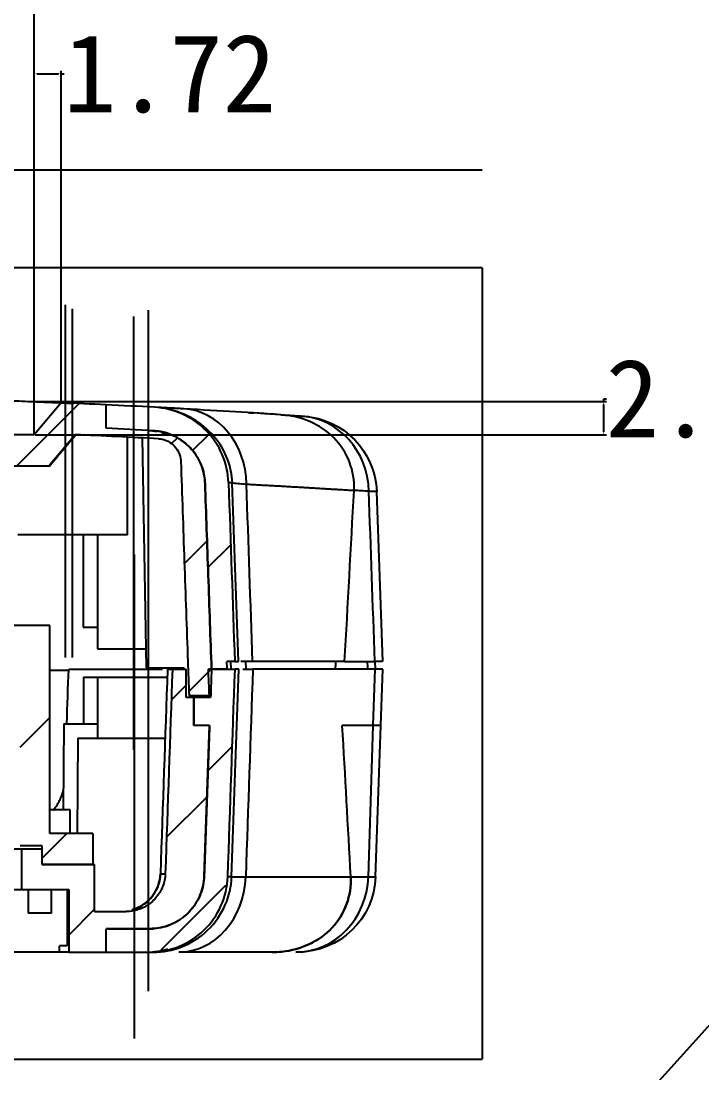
# Model space of a CAD drawing. Header units: inches. Extents: x -850 to 339, y -315 to 884.
# Drawn here: x -531.7 to -488.2, y 346.4 to 413.7 of the extents above; entities that cross this region are included whole.
import ezdxf
from ezdxf.lldxf.tags import DXFTag

# ---------------------------------------------------------------- set-up
doc = ezdxf.new("R2010")
doc.units = ezdxf.units.IN
doc.header["$MEASUREMENT"] = 0
doc.layers.add('1', color=7, linetype='Continuous', true_color=0xffffff)
doc.layers.add('200', color=7, linetype='Continuous', true_color=0xffffff)
tags = doc.linetypes.add('CENTER', pattern=[2, 1.25, -0.25, 0.25, -0.25]).pattern_tags.tags
tags[10:11] = [DXFTag(74, 4), DXFTag(75, 0), DXFTag(340, '0'), DXFTag(46, 0.0), DXFTag(50, 0.0), DXFTag(44, 0.0), DXFTag(45, 0.0)]
tags[8:9] = [DXFTag(74, 4), DXFTag(75, 0), DXFTag(340, '0'), DXFTag(46, 0.0), DXFTag(50, 0.0), DXFTag(44, 0.0), DXFTag(45, 0.0)]
tags[6:7] = [DXFTag(74, 4), DXFTag(75, 0), DXFTag(340, '0'), DXFTag(46, 0.0), DXFTag(50, 0.0), DXFTag(44, 0.0), DXFTag(45, 0.0)]
tags[4:5] = [DXFTag(74, 4), DXFTag(75, 0), DXFTag(340, '0'), DXFTag(46, 0.0), DXFTag(50, 0.0), DXFTag(44, 0.0), DXFTag(45, 0.0)]
doc.dimstyles.get("Standard").update_dxf_attribs({"dimtxt": 5, "dimasz": 0.18, "dimexe": 0.18, "dimexo": 0.0625, "dimgap": 0.09, "dimtad": 0, "dimtih": 1, "dimtoh": 1, "dimzin": 0, "dimdsep": 46, "dimtxsty": 'Standard', "dimcen": 0.09, "dimclrt": 3, "dimadec": 0, "dimazin": 0, "dimtfac": 1, "dimtofl": 0, "dimtmove": 0, "dimatfit": 3, "dimfxl": 0, "dimtolj": 1, "dimtzin": 0, "dimarcsym": 0})

# ---------------------------------------------------------------- blocks, each defined once
blk = doc.blocks.new('HATCH19')
at = {"color": 7}
for p, q in [((250.819, 501.42), (251.919, 502.519)), ((330.333, 496.044), (331.889, 497.598)), ((251.105, 493.225), (252.556, 494.674)), ((327.33, 484.563), (331.47, 488.699)), ((252.529, 486.166), (253.554, 487.19))]:
    blk.add_line(p, q, dxfattribs=at)
blk = doc.blocks.new('HATCH17')
at = {"color": 7}
for p, q in [((329.34, 516.515), (330.376, 517.55)), ((330.332, 509.025), (331.783, 510.474))]:
    blk.add_line(p, q, dxfattribs=at)
blk = doc.blocks.new('HATCH15')
at = {"color": 7}
for p, q in [((265.321, 503.945), (266.696, 505.319)), ((273.885, 504.019), (275.186, 505.319)), ((282.374, 504.019), (283.675, 505.319)), ((290.864, 504.019), (292.165, 505.319)), ((299.353, 504.019), (300.654, 505.319)), ((307.843, 504.019), (309.144, 505.319)), ((316.332, 504.019), (317.633, 505.319)), ((262.621, 501.248), (264.521, 503.146)), ((318.321, 497.525), (320.221, 499.423)), ((316.421, 495.626), (317.521, 496.725)), ((265.321, 495.464), (266.421, 496.563)), ((262.621, 492.766), (264.521, 494.665)), ((259.871, 490.019), (261.873, 492.019)), ((319.721, 490.442), (321.299, 492.019))]:
    blk.add_line(p, q, dxfattribs=at)
blk = doc.blocks.new('HATCH11')
at = {"color": 7}
for p, q in [((327.988, 500.557), (328.935, 501.503)), ((252.611, 493.103), (255.029, 495.519)), ((327.681, 491.769), (330.274, 494.36)), ((318.421, 490.999), (318.441, 491.019)), ((254.425, 486.435), (255.863, 487.871)), ((321.421, 485.515), (323.071, 487.163)), ((260.897, 484.419), (261.421, 484.942))]:
    blk.add_line(p, q, dxfattribs=at)
blk = doc.blocks.new('HATCH9')
at = {"color": 7}
for p, q in [((260.643, 517.512), (262.267, 519.134)), ((318.075, 515.519), (322.079, 519.52)), ((267.137, 515.519), (269.139, 517.519)), ((275.627, 515.519), (277.629, 517.519)), ((284.117, 515.519), (286.119, 517.519)), ((292.606, 515.519), (294.608, 517.519)), ((301.096, 515.519), (303.098, 517.519)), ((309.585, 515.519), (311.587, 517.519)), ((328.001, 516.954), (328.376, 517.329)), ((252.522, 509.4), (254.078, 510.954)), ((328.821, 509.293), (330.272, 510.742)), ((252.423, 500.819), (253.771, 502.166)), ((329.107, 501.098), (330.558, 502.547))]:
    blk.add_line(p, q, dxfattribs=at)
blk = doc.blocks.new('*D110')
at = {"color": 0, "lineweight": -2}
for p, q in [((-530.816, 389.315), (-494.269, 389.315)), ((-494.449, 389.315), (-494.449, 389.495)), ((-494.449, 389.495), (-494.269, 389.495)), ((-494.449, 387.371), (-494.449, 389.135)), ((-530.816, 387.191), (-494.269, 387.191))]:
    blk.add_line(p, q, dxfattribs=at)
at = {"color": 0}
for points in [[(-494.479, 389.135), (-494.419, 389.135), (-494.449, 389.315)], [(-494.479, 387.371), (-494.419, 387.371), (-494.449, 387.191)]]:
    blk.add_solid(points, dxfattribs=at)
at = {"layer": 'Defpoints', "color": 0}
for p in [(-530.879, 389.315), (-494.449, 389.315), (-530.879, 387.191)]:
    blk.add_point(p, dxfattribs=at)
at = {"color": 3, "insert": (-487.512, 389.495), "char_height": 5, "attachment_point": 5}
blk.add_mtext('\\A1;2.12', dxfattribs=at)
blk = doc.blocks.new('*D111')
at = {"color": 0, "lineweight": -2}
for p, q in [((-530.879, 387.253), (-530.879, 410.468)), ((-530.699, 410.288), (-529.337, 410.288)), ((-529.157, 389.305), (-529.157, 410.468)), ((-529.157, 410.288), (-528.977, 410.288))]:
    blk.add_line(p, q, dxfattribs=at)
at = {"color": 0}
for points in [[(-530.699, 410.318), (-530.699, 410.258), (-530.879, 410.288)], [(-529.337, 410.318), (-529.337, 410.258), (-529.157, 410.288)]]:
    blk.add_solid(points, dxfattribs=at)
at = {"layer": 'Defpoints', "color": 0}
for p in [(-529.157, 410.288), (-529.157, 389.242), (-530.879, 387.191)]:
    blk.add_point(p, dxfattribs=at)
at = {"color": 3, "insert": (-522.22, 410.288), "char_height": 5, "attachment_point": 5}
blk.add_mtext('\\A1;1.72', dxfattribs=at)
blk = doc.blocks.new('*D112')
at = {"color": 0, "lineweight": -2}
for p, q in [((-586.476, 387.253), (-586.476, 417.286)), ((-530.879, 387.316), (-530.879, 417.286)), ((-586.296, 417.106), (-568.351, 417.106)), ((-531.059, 417.106), (-549.004, 417.106))]:
    blk.add_line(p, q, dxfattribs=at)
at = {"color": 0}
for points in [[(-586.296, 417.136), (-586.296, 417.076), (-586.476, 417.106)], [(-531.059, 417.136), (-531.059, 417.076), (-530.879, 417.106)]]:
    blk.add_solid(points, dxfattribs=at)
at = {"layer": 'Defpoints', "color": 0}
for p in [(-530.879, 417.106), (-586.476, 387.191), (-530.879, 387.253)]:
    blk.add_point(p, dxfattribs=at)
at = {"color": 3, "insert": (-558.677, 417.106), "char_height": 5, "attachment_point": 5}
blk.add_mtext('\\A1;55.60', dxfattribs=at)

msp = doc.modelspace()

# ---------------------------------------------------------------- linework, layer by layer
at = {"color": 3}
msp.add_lwpolyline([(-452.824, 388.07), (-510.38, 324.28), (-502.227, 324.28), (-505.519, 335.29), (-510.36, 324.28)], dxfattribs=at)
at = {"layer": '1', "color": 251}
for p, q in [((-615.127, 404.137), (-502.227, 404.137)), ((-502.227, 397.88), (-615.127, 397.88)), ((-502.227, 397.88), (-502.227, 347.241)), ((-615.127, 347.241), (-502.227, 347.241))]:
    msp.add_line(p, q, dxfattribs=at)
at = {"layer": '1', "color": 7, "linetype": 'CENTER', "ltscale": 7.521616}
msp.add_line((-528.883, 372.941), (-528.883, 395.505), dxfattribs=at)
at = {"layer": '1', "color": 7, "linetype": 'CENTER', "ltscale": 7.434972}
msp.add_line((-528.426, 372.941), (-528.426, 395.246), dxfattribs=at)
at = {"layer": '1', "color": 7, "linetype": 'CENTER', "ltscale": 4.217875}
msp.add_line((-523.577, 365.641), (-523.577, 395.166), dxfattribs=at)
at = {"layer": '1', "color": 7, "linetype": 'CENTER', "ltscale": 3.959186}
msp.add_line((-524.506, 367.041), (-524.506, 394.755), dxfattribs=at)
at = {"layer": '1', "color": 172}
for p, q in [((-523.269, 387.455), (-523.269, 387.455)), ((-523.269, 387.455), (-523.269, 387.455)), ((-521.505, 385.491), (-521.505, 385.491)), ((-519.955, 384.101), (-519.954, 384.082)), ((-519.954, 384.082), (-519.954, 384.082)), ((-518.455, 384.134), (-518.454, 384.134)), ((-522.041, 372.191), (-522.041, 372.191)), ((-521.058, 372.691), (-521.058, 372.698)), ((-519.664, 368.591), (-519.665, 368.591)), ((-522.499, 359.103), (-522.498, 359.103)), ((-520.001, 358.968), (-520.001, 358.968)), ((-520.001, 358.968), (-520.001, 358.968)), ((-518.501, 358.916), (-518.501, 358.911)), ((-524.998, 356.691), (-524.998, 356.691)), ((-523.5, 355.591), (-523.5, 355.591)), ((-523.5, 355.591), (-523.5, 355.591)), ((-523.5, 354.091), (-523.5, 354.091))]:
    msp.add_line(p, q, dxfattribs=at)
at = {"layer": '1', "color": 7, "linetype": 'CENTER', "ltscale": 4.424408}
msp.add_line((-524.477, 348.57), (-524.477, 379.541), dxfattribs=at)
at = {"layer": '1', "color": 7, "linetype": 'CENTER', "ltscale": 8.318699}
msp.add_line((-523.577, 351.585), (-523.577, 376.541), dxfattribs=at)
at = {"layer": '200', "color": 9}
for p, q in [((-529.157, 389.242), (-530.879, 387.191)), ((-526.278, 387.608), (-526.278, 389.109)), ((-530.879, 387.191), (-586.476, 387.191)), ((-528.26, 387.2), (-529.946, 385.191)), ((-524.926, 380.791), (-524.926, 387.04)), ((-524.01, 386.993), (-524.01, 386.993)), ((-523.975, 386.991), (-523.718, 372.291)), ((-529.946, 385.191), (-587.409, 385.191)), ((-529.889, 385.191), (-529.946, 385.191)), ((-508.975, 383.565), (-508.595, 372.691)), ((-524.926, 380.791), (-531.926, 380.791)), ((-527.756, 380.791), (-527.756, 374.891)), ((-526.827, 380.79), (-526.827, 373.491)), ((-527.756, 374.891), (-526.827, 374.891)), ((-526.827, 373.491), (-523.739, 373.491)), ((-528.677, 372.191), (-522.683, 372.191)), ((-523.718, 372.291), (-521.294, 372.291)), ((-522.041, 372.191), (-521.162, 372.191)), ((-521.325, 372.291), (-521.321, 372.191)), ((-521.162, 370.391), (-521.162, 372.191)), ((-519.539, 372.191), (-519.739, 372.191)), ((-511.028, 372.691), (-509.092, 372.691)), ((-509.095, 372.691), (-509.078, 372.191)), ((-508.595, 372.691), (-509.092, 372.691)), ((-529.878, 372.138), (-528.678, 372.138)), ((-527.727, 371.691), (-527.727, 368.691)), ((-527.727, 371.691), (-526.827, 371.691)), ((-526.827, 371.691), (-526.827, 367.791)), ((-526.827, 371.691), (-522.364, 371.691)), ((-520.662, 370.391), (-521.162, 370.391)), ((-519.679, 370.491), (-520.981, 370.491)), ((-520.915, 370.391), (-520.915, 370.491)), ((-520.662, 368.591), (-520.662, 370.391)), ((-520.133, 370.491), (-520.133, 370.391)), ((-528.987, 368.691), (-529.035, 363.19)), ((-528.987, 368.691), (-526.828, 368.691)), ((-519.665, 368.591), (-520.662, 368.591)), ((-509.192, 368.591), (-511.173, 368.591)), ((-509.506, 358.916), (-509.192, 368.591)), ((-508.703, 368.591), (-509.192, 368.591)), ((-509.041, 358.916), (-508.703, 368.591)), ((-528.087, 367.791), (-528.14, 361.691)), ((-528.087, 367.791), (-522.488, 367.791)), ((-554.127, 360.691), (-531.677, 360.691)), ((-531.677, 360.691), (-530.377, 360.691)), ((-531.677, 358.091), (-531.677, 360.691)), ((-530.377, 359.691), (-530.377, 360.691)), ((-530.377, 359.691), (-527.027, 359.691)), ((-527.027, 356.691), (-527.027, 359.691)), ((-510.634, 358.916), (-509.506, 358.916)), ((-509.506, 358.916), (-509.041, 358.916)), ((-531.677, 358.091), (-528.677, 358.091)), ((-528.677, 358.091), (-528.677, 354.091)), ((-527.027, 356.691), (-524.998, 356.691)), ((-526.278, 354.091), (-526.278, 355.591)), ((-526.278, 355.591), (-523.5, 355.591)), ((-528.677, 354.091), (-529.277, 354.091)), ((-528.677, 354.091), (-526.278, 354.091)), ((-514.038, 354.091), (-514.147, 354.091))]:
    msp.add_line(p, q, dxfattribs=at)
at = {"layer": '200', "color": 30}
for p, q in [((-526.278, 387.608), (-526.278, 389.109)), ((-517.811, 372.691), (-518.211, 384.121)), ((-519.539, 372.191), (-518.037, 372.191)), ((-518.538, 372.191), (-519.539, 372.191)), ((-518.054, 372.691), (-518.555, 372.691)), ((-518.292, 372.191), (-518.309, 372.691)), ((-518.257, 358.909), (-517.794, 372.19)), ((-516.912, 372.691), (-517.657, 372.691)), ((-517.529, 372.191), (-516.895, 372.191)), ((-517.323, 372.191), (-517.341, 372.691)), ((-511.028, 372.691), (-516.912, 372.691)), ((-509.075, 372.191), (-516.895, 372.191)), ((-509.192, 368.591), (-509.075, 372.191)), ((-508.577, 372.191), (-509.075, 372.191)), ((-508.703, 368.591), (-508.577, 372.191)), ((-520.662, 370.391), (-520.662, 368.591)), ((-519.602, 370.391), (-520.662, 370.391)), ((-519.88, 370.491), (-519.883, 370.391)), ((-519.664, 368.591), (-520.662, 368.591)), ((-509.192, 368.591), (-511.173, 368.591)), ((-508.703, 368.591), (-509.192, 368.591)), ((-517.355, 358.916), (-510.634, 358.916)), ((-526.278, 354.091), (-526.278, 355.591)), ((-523.5, 355.591), (-526.278, 355.591)), ((-526.278, 354.091), (-523.5, 354.091)), ((-515.667, 354.091), (-521.637, 354.091))]:
    msp.add_line(p, q, dxfattribs=at)
at = {"layer": '200', "color": 151}
for p, q in [((-529.877, 374.991), (-587.477, 374.991)), ((-529.877, 361.691), (-529.877, 374.991)), ((-528.577, 363.191), (-529.877, 363.191)), ((-528.577, 361.691), (-528.577, 363.191)), ((-527.127, 361.691), (-529.877, 361.691)), ((-527.127, 361.691), (-527.127, 359.691)), ((-530.377, 360.891), (-531.777, 360.891)), ((-530.377, 359.691), (-530.377, 360.891)), ((-527.127, 359.691), (-530.377, 359.691))]:
    msp.add_line(p, q, dxfattribs=at)
at = {"layer": '200', "color": 252}
for p, q in [((-586.077, 358.091), (-531.277, 358.091)), ((-531.277, 358.091), (-531.277, 356.591)), ((-529.777, 356.591), (-529.777, 358.091)), ((-529.777, 358.091), (-528.777, 358.091)), ((-528.777, 358.091), (-528.777, 354.491)), ((-529.777, 356.591), (-531.277, 356.591)), ((-529.277, 354.091), (-588.077, 354.091)), ((-528.777, 354.491), (-529.277, 354.491)), ((-529.277, 354.091), (-529.277, 354.491))]:
    msp.add_line(p, q, dxfattribs=at)
at = {"layer": '200', "color": 9}
for radius, start, end in [(672.129, 87.237026, 87.482726), (670.129, 86.941692, 87.3984), (670.629, 86.973415, 87.230841)]:
    msp.add_arc((-558.677, -282.238), radius, start, end, dxfattribs=at)
at = {"layer": '200', "color": 30}
for radius, start, end in [(672.129, 86.97334, 87.237026), (670.629, 86.973415, 87.230841)]:
    msp.add_arc((-558.677, -282.238), radius, start, end, dxfattribs=at)
at = {"layer": '200', "color": 9, "extrusion": (0, 0, -1)}
for centre, start, end in [((513.971, 383.391), 93.8424, 178), ((514.038, 359.091), 182, 270)]:
    msp.add_arc(centre, 5, start, end, dxfattribs=at)
at = {"layer": '200', "color": 30}
for centre, major_axis, ratio, start_param, end_param in [((-521.587, 383.859), (-0.278, -4.992), 0.856005, 1.653347, 3.141593), ((-610.662, 503.67), (0, 492.917), 0.209668, 4.443435, 4.466396), ((-611.737, 505.495), (-0.303, 493.343), 0.210638, 4.438653, 4.439705), ((-610.662, 237.251), (0, 492.349), 0.209668, 4.962088, 4.98242), ((-521.637, 359.091), (0, 5), 0.856808, 3.141593, 4.677482), ((-523.78, 359.091), (0, -5), 0.999813, 0.092513, 0.293259)]:
    msp.add_ellipse(centre, major_axis=major_axis, ratio=ratio, start_param=start_param, end_param=end_param, dxfattribs=at)
at = {"layer": '200', "color": 9}
for centre, major_axis, ratio, start_param, end_param in [((-558.697, -282.545), (42.481, 671.093), 0.999771, 6.281522, 6.284111), ((-514.114, 383.401), (0.334, 4.989), 0.928004, 4.809354, 6.283185), ((-528.426, 386.86), (3.5, 4.171), 0.009651, 1.497775, 1.990573), ((-610.662, 503.67), (0, 492.917), 0.209668, 4.443435, 4.466396), ((-611.35, 504.983), (-0.194, 492.322), 0.21029, 4.439198, 4.440252), ((-610.662, 237.251), (0, 492.349), 0.209668, 4.962088, 4.98242), ((-525.312, 359.191), (0, 2.5), 0.999813, 3.449394, 4.677482), ((-514.147, 359.091), (0, 5), 0.928888, 3.141593, 4.677482)]:
    msp.add_ellipse(centre, major_axis=major_axis, ratio=ratio, start_param=start_param, end_param=end_param, dxfattribs=at)
for points, degree, knots in [([(-537.76, 389.565), (-537.101, 389.545), (-536.443, 389.523), (-535.46, 389.49), (-535.133, 389.478), (-534.644, 389.461), (-534.481, 389.455), (-534.159, 389.443), (-534, 389.437), (-533.529, 389.42), (-533.222, 389.408), (-532.774, 389.391), (-532.627, 389.386), (-532.337, 389.374), (-532.194, 389.369), (-531.499, 389.341), (-531.005, 389.321), (-530.46, 389.298), (-530.355, 389.294), (-530.154, 389.285), (-530.058, 389.281), (-529.783, 389.269), (-529.617, 389.262), (-529.393, 389.252), (-529.322, 389.249), (-529.187, 389.243), (-529.124, 389.241), (-528.947, 389.233), (-528.845, 389.228), (-528.582, 389.217), (-528.463, 389.211), (-528.371, 389.207), (-528.356, 389.206), (-528.343, 389.206)], 3, [0, 0, 0, 0, 0.137834, 0.137834, 0.20675, 0.20675, 0.241209, 0.241209, 0.275667, 0.275667, 0.344584, 0.344584, 0.379042, 0.379042, 0.413501, 0.413501, 0.551334, 0.551334, 0.585793, 0.585793, 0.620251, 0.620251, 0.689168, 0.689168, 0.723626, 0.723626, 0.758085, 0.758085, 0.827001, 0.827001, 0.964835, 0.964835, 1, 1, 1, 1]), ([(-515.1, 388.476), (-515.035, 388.472), (-514.905, 388.464), (-514.712, 388.451), (-514.521, 388.439), (-514.333, 388.426), (-514.147, 388.414), (-513.962, 388.402), (-513.841, 388.393), (-513.78, 388.389)], 3, [0, 0, 0, 0, 0.142887, 0.285759, 0.428619, 0.57147, 0.714315, 0.857157, 1, 1, 1, 1]), ([(-513.78, 388.389), (-513.773, 388.389), (-513.757, 388.388), (-513.737, 388.386), (-513.715, 388.385), (-513.693, 388.384), (-513.67, 388.382), (-513.652, 388.381), (-513.64, 388.38), (-513.635, 388.38)], 3, [0, 0, 0, 0, 0.084212, 0.167545, 0.250074, 0.373287, 0.499175, 0.66386, 1, 1, 1, 1]), ([(-519.954, 384.082), (-519.968, 384.473), (-520.049, 384.868), (-520.192, 385.233), (-520.334, 385.598), (-520.542, 385.943), (-520.797, 386.24), (-521.052, 386.537), (-521.362, 386.794), (-521.701, 386.99), (-522.04, 387.186), (-522.418, 387.326), (-522.803, 387.399), (-522.957, 387.428), (-523.113, 387.447), (-523.269, 387.455)], 3, [0, 0, 0, 0, 0.227545, 0.227545, 0.227545, 0.455087, 0.455087, 0.455087, 0.682675, 0.682675, 0.682675, 0.910349, 0.910349, 0.910349, 1, 1, 1, 1]), ([(-522.924, 386.936), (-522.759, 386.927), (-522.593, 386.89), (-522.439, 386.828), (-522.279, 386.763), (-522.128, 386.668), (-522, 386.553), (-521.875, 386.44), (-521.768, 386.305), (-521.687, 386.157), (-521.607, 386.01), (-521.551, 385.847), (-521.524, 385.681), (-521.513, 385.618), (-521.507, 385.554), (-521.505, 385.491)], 3, [0, 0, 0, 0, 0.224899, 0.224899, 0.224899, 0.459295, 0.459295, 0.459295, 0.687015, 0.687015, 0.687015, 0.914649, 0.914649, 0.914649, 1, 1, 1, 1]), ([(-521.505, 385.491), (-521.43, 383.357), (-521.356, 381.224), (-521.281, 379.091), (-521.207, 376.957), (-521.132, 374.824), (-521.058, 372.691)], 3, [0, 0, 0, 0, 0.5, 0.5, 0.5, 1, 1, 1, 1]), ([(-519.539, 372.191), (-519.573, 373.184), (-519.608, 374.177), (-519.643, 375.171), (-519.678, 376.181), (-519.713, 377.192), (-519.749, 378.203), (-519.817, 380.169), (-519.886, 382.135), (-519.955, 384.101)], 3, [0, 0, 0, 0, 0.250189, 0.250189, 0.250189, 0.504773, 0.504773, 0.504773, 1, 1, 1, 1]), ([(-508.975, 383.565), (-508.996, 383.568), (-509.038, 383.572), (-509.329, 383.574), (-509.474, 383.575)], 3, [0, 0, 0, 0, 0.497752, 1, 1, 1, 1]), ([(-522.354, 372.191), (-522.22, 372.191), (-522.096, 372.191), (-522.061, 372.191), (-522.035, 372.191)], 2, [0, 0, 0, 0.882223, 0.882223, 1, 1, 1]), ([(-529.68, 363.162), (-529.612, 363.24), (-529.548, 363.322), (-529.431, 363.489), (-529.377, 363.574), (-529.278, 363.747), (-529.234, 363.835), (-529.118, 364.094), (-529.058, 364.269), (-529.013, 364.449)], 3, [0, 0, 0, 0, 0.213712, 0.213712, 0.41715, 0.41715, 0.620588, 0.620588, 1, 1, 1, 1]), ([(-522.498, 359.103), (-522.508, 358.824), (-522.566, 358.542), (-522.668, 358.281), (-522.77, 358.021), (-522.918, 357.774), (-523.1, 357.562), (-523.283, 357.35), (-523.504, 357.166), (-523.746, 357.026), (-523.989, 356.886), (-524.258, 356.786), (-524.533, 356.734), (-524.686, 356.705), (-524.842, 356.691), (-524.998, 356.691)], 3, [0, 0, 0, 0, 0.219733, 0.219733, 0.219733, 0.439463, 0.439463, 0.439463, 0.659234, 0.659234, 0.659234, 0.879087, 0.879087, 0.879087, 1, 1, 1, 1]), ([(-522.8, 359.102), (-522.814, 358.847), (-522.912, 358.346), (-523.296, 357.637), (-523.901, 357.076), (-524.383, 356.856), (-524.646, 356.781)], 3, [0, 0, 0, 0, 0.235214, 0.48779, 0.746892, 1, 1, 1, 1]), ([(-523.5, 355.591), (-523.111, 355.591), (-522.717, 355.657), (-522.35, 355.785), (-521.973, 355.916), (-521.614, 356.115), (-521.304, 356.365), (-520.998, 356.611), (-520.731, 356.912), (-520.525, 357.246), (-520.318, 357.578), (-520.166, 357.952), (-520.081, 358.334), (-520.035, 358.542), (-520.008, 358.755), (-520.001, 358.968)], 3, [0, 0, 0, 0, 0.218132, 0.218132, 0.218132, 0.441989, 0.441989, 0.441989, 0.661848, 0.661848, 0.661848, 0.881626, 0.881626, 0.881626, 1, 1, 1, 1]), ([(-522.813, 359.103), (-522.792, 359.103), (-522.75, 359.103), (-522.681, 359.103), (-522.608, 359.103), (-522.529, 359.103), (-522.476, 359.103), (-522.451, 359.103)], 3, [0, 0, 0, 0, 0.202226, 0.404455, 0.606686, 0.808922, 1, 1, 1, 1]), ([(-515.045, 354.12), (-513.825, 354.244), (-512.664, 354.763), (-511.003, 356.52), (-510.57, 357.716), (-510.634, 358.916)], 3, [0, 0, 0, 0, 0.5, 0.5, 1, 1, 1, 1]), ([(-523.5, 355.591), (-523.448, 355.591), (-523.412, 355.591), (-523.346, 355.591), (-523.309, 355.591), (-523.292, 355.591), (-523.281, 355.591)], 2, [0, 0, 0, 0.339364, 0.339364, 0.807369, 0.807369, 1, 1, 1])]:
    msp.add_open_spline(points, degree=degree, knots=knots, dxfattribs=at)
at = {"layer": '200', "color": 30}
for points, degree, knots in [([(-518.454, 384.134), (-518.498, 385.379), (-519.017, 386.58), (-520.75, 388.345), (-521.943, 388.887), (-523.188, 388.953)], 3, [0, 0, 0, 0, 0.5, 0.5, 1, 1, 1, 1]), ([(-521.309, 388.851), (-521.339, 388.853), (-521.407, 388.856), (-521.517, 388.863), (-521.644, 388.87), (-521.786, 388.877), (-521.942, 388.886), (-522.108, 388.895), (-522.295, 388.905), (-522.491, 388.916), (-522.675, 388.926), (-522.832, 388.934), (-522.92, 388.939), (-522.962, 388.941)], 3, [0, 0, 0, 0, 0.041908, 0.093737, 0.155473, 0.227104, 0.308618, 0.400005, 0.501255, 0.636508, 0.771699, 0.885871, 1, 1, 1, 1]), ([(-518.208, 384.121), (-518.222, 384.642), (-518.429, 385.647), (-519.296, 387.152), (-520.693, 388.297), (-521.756, 388.706), (-522.336, 388.832)], 3, [0, 0, 0, 0, 0.249086, 0.499863, 0.750779, 1, 1, 1, 1]), ([(-510.424, 383.635), (-510.359, 384.878), (-510.84, 386.121), (-512.593, 387.882), (-513.832, 388.394), (-515.1, 388.476)], 3, [0, 0, 0, 0, 0.5, 0.5, 1, 1, 1, 1]), ([(-523.269, 387.455), (-522.877, 387.434), (-522.484, 387.346), (-522.121, 387.197), (-521.759, 387.048), (-521.417, 386.834), (-521.124, 386.573), (-520.832, 386.313), (-520.58, 385.998), (-520.39, 385.655), (-520.2, 385.312), (-520.067, 384.932), (-520.001, 384.546), (-519.975, 384.393), (-519.96, 384.237), (-519.954, 384.082)], 3, [0, 0, 0, 0, 0.227748, 0.227748, 0.227748, 0.455498, 0.455498, 0.455498, 0.683209, 0.683209, 0.683209, 0.910837, 0.910837, 0.910837, 1, 1, 1, 1]), ([(-519.954, 384.082), (-519.886, 382.122), (-519.817, 380.163), (-519.749, 378.203), (-519.713, 377.192), (-519.678, 376.181), (-519.643, 375.171), (-519.608, 374.177), (-519.573, 373.184), (-519.539, 372.191)], 3, [0, 0, 0, 0, 0.494414, 0.494414, 0.494414, 0.749408, 0.749408, 0.749408, 1, 1, 1, 1]), ([(-518.207, 384.121), (-518.211, 384.122), (-518.223, 384.122), (-518.292, 384.126), (-518.372, 384.13), (-518.454, 384.134)], 3, [0, 0, 0, 0, 0.393413, 0.393413, 1, 1, 1, 1]), ([(-518.054, 372.691), (-517.979, 372.691), (-517.91, 372.691), (-517.826, 372.691), (-517.811, 372.691), (-517.806, 372.691)], 3, [0, 0, 0, 0, 0.552455, 0.552455, 1, 1, 1, 1]), ([(-519.664, 368.591), (-519.72, 366.997), (-519.776, 365.402), (-519.832, 363.808), (-519.888, 362.195), (-519.944, 360.582), (-520.001, 358.968)], 3, [0, 0, 0, 0, 0.497, 0.497, 0.497, 1, 1, 1, 1]), ([(-520.001, 358.968), (-520.014, 358.577), (-520.096, 358.183), (-520.238, 357.818), (-520.381, 357.453), (-520.588, 357.108), (-520.843, 356.811), (-521.098, 356.514), (-521.408, 356.256), (-521.748, 356.06), (-522.087, 355.864), (-522.465, 355.724), (-522.85, 355.651), (-523.064, 355.611), (-523.282, 355.591), (-523.5, 355.591)], 3, [0, 0, 0, 0, 0.219733, 0.219733, 0.219733, 0.439464, 0.439464, 0.439464, 0.659236, 0.659236, 0.659236, 0.879088, 0.879088, 0.879088, 1, 1, 1, 1]), ([(-523.5, 354.091), (-522.208, 354.091), (-520.946, 354.606), (-519.108, 356.379), (-518.546, 357.625), (-518.501, 358.916)], 3, [0, 0, 0, 0, 0.5, 0.5, 1, 1, 1, 1]), ([(-523.283, 354.091), (-522.641, 354.093), (-521.415, 354.318), (-519.687, 355.392), (-518.549, 357.072), (-518.28, 358.28), (-518.256, 358.916)], 3, [0, 0, 0, 0, 0.243532, 0.499551, 0.755799, 1, 1, 1, 1]), ([(-518.256, 358.91), (-518.249, 358.912), (-518.274, 358.912), (-518.404, 358.915), (-518.499, 358.916), (-518.503, 358.916)], 3, [0, 0, 0, 0, 0.250839, 0.989837, 1, 1, 1, 1]), ([(-518.312, 358.909), (-518.22, 358.91), (-517.952, 358.911), (-517.58, 358.914), (-517.355, 358.916)], 3, [0, 0, 0, 0, 0.395373, 1, 1, 1, 1]), ([(-510.634, 358.916), (-510.57, 357.718), (-511.008, 356.517), (-512.651, 354.774), (-513.826, 354.244), (-515.045, 354.12)], 3, [0, 0, 0, 0, 0.5, 0.5, 1, 1, 1, 1]), ([(-523.5, 354.091), (-523.435, 354.091), (-523.395, 354.091), (-523.332, 354.091), (-523.299, 354.091), (-523.227, 354.091), (-523.266, 354.091), (-523.273, 354.091), (-523.283, 354.091)], 2, [0, 0, 0, 0.201714, 0.201714, 0.438506, 0.438506, 0.912092, 0.912092, 1, 1, 1])]:
    msp.add_open_spline(points, degree=degree, knots=knots, dxfattribs=at)
for points in [[(-515.1, 388.476), (-516.909, 388.594), (-518.979, 388.721), (-521.309, 388.851)], [(-523.565, 387.471), (-523.396, 387.46), (-523.231, 387.439), (-523.071, 387.408)], [(-522.71, 387.318), (-522.646, 387.298), (-522.583, 387.277), (-522.52, 387.253)], [(-518.455, 384.134), (-518.321, 380.32), (-518.188, 376.505), (-518.054, 372.691)], [(-518.263, 384.119), (-518.027, 384.099), (-517.706, 384.071), (-517.305, 384.033)], [(-516.912, 372.691), (-517.043, 376.471), (-517.174, 380.252), (-517.305, 384.033)], [(-519.539, 372.191), (-519.56, 371.591), (-519.581, 370.991), (-519.602, 370.391)], [(-518.538, 372.191), (-518.543, 372.357), (-518.549, 372.524), (-518.555, 372.691)], [(-518.501, 358.911), (-518.346, 363.338), (-518.192, 367.764), (-518.037, 372.191)], [(-517.796, 372.191), (-517.789, 372.191), (-517.879, 372.191), (-518.037, 372.191)], [(-516.895, 372.191), (-517.048, 367.766), (-517.202, 363.341), (-517.355, 358.916)], [(-515.045, 354.12), (-515.254, 354.099), (-515.462, 354.091), (-515.667, 354.091)]]:
    msp.add_open_spline(points, degree=3, dxfattribs=at)
at = {"layer": '200', "color": 9}
for points in [[(-517.189, 388.609), (-517.071, 388.602), (-516.953, 388.594), (-516.837, 388.587)], [(-522.415, 387.306), (-522.5, 387.329), (-522.586, 387.351), (-522.674, 387.371)], [(-509.474, 383.575), (-509.791, 383.595), (-510.108, 383.615), (-510.424, 383.635)], [(-509.092, 372.691), (-509.22, 376.319), (-509.347, 379.947), (-509.474, 383.575)], [(-528.799, 368.691), (-528.759, 369.857), (-528.718, 371.024), (-528.677, 372.191)], [(-522.354, 372.191), (-522.507, 367.828), (-522.66, 363.466), (-522.813, 359.103)], [(-522.041, 372.191), (-522.193, 367.828), (-522.346, 363.466), (-522.499, 359.103)], [(-521.058, 372.698), (-521.032, 371.962), (-521.006, 371.226), (-520.981, 370.491)], [(-519.679, 370.491), (-519.699, 371.057), (-519.719, 371.624), (-519.739, 372.191)], [(-509.54, 372.191), (-509.545, 372.357), (-509.551, 372.524), (-509.557, 372.691)], [(-520.001, 358.968), (-519.889, 362.176), (-519.776, 365.383), (-519.664, 368.591)], [(-515.667, 354.091), (-515.462, 354.091), (-515.254, 354.099), (-515.045, 354.12)]]:
    msp.add_open_spline(points, degree=3, dxfattribs=at)
at = {"layer": '200', "color": 30}
msp.add_rational_spline([(-517.305, 384.033), (-514.698, 383.895), (-512.405, 383.759), (-510.424, 383.635)], [0.999999999353, 0.999999999357, 0.99999999936, 0.999999999363], degree=3, dxfattribs=at)

# ---------------------------------------------------------------- block references
at = {"layer": '200', "color": 7}
for name in ['HATCH9', 'HATCH17', 'HATCH15', 'HATCH19', 'HATCH11']:
    msp.add_blockref(name, (-850.098, -130.329), dxfattribs=at)

# ---------------------------------------------------------------- dimensions: what is measured, and where the dimension line sits
at = {"color": 1}
for base, p1, p2, picture, middle in [((-530.879, 417.106), (-586.476, 387.191), (-530.879, 387.253), '*D112', (-558.677, 417.106)), ((-529.157, 410.288), (-530.879, 387.191), (-529.157, 389.242), '*D111', (-522.22, 410.288))]:
    dim = msp.add_linear_dim(base=base, p1=p1, p2=p2, dimstyle='Standard', dxfattribs=at)
    dim.commit()
    dim.dimension.update_dxf_attribs({"geometry": picture, "text_midpoint": middle})
dim = msp.add_linear_dim(base=(-494.449, 389.315), p1=(-530.879, 387.191), p2=(-530.879, 389.315), angle=90, dimstyle='Standard', dxfattribs=at)
dim.commit()
dim.dimension.update_dxf_attribs({"geometry": '*D110', "text_midpoint": (-487.512, 389.495)})

doc.saveas('drawing.dxf')
